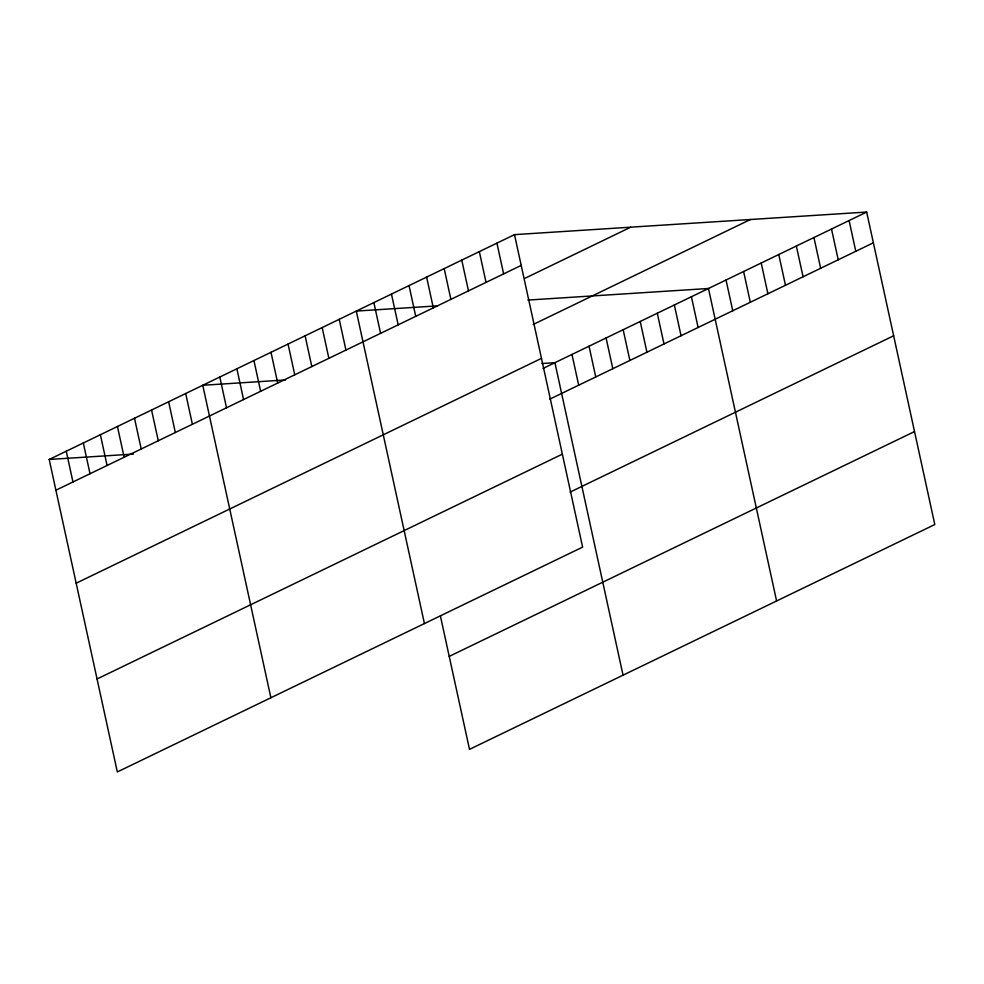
<?xml version="1.0" encoding="UTF-8"?>
<svg xmlns="http://www.w3.org/2000/svg" width="984" height="984" viewBox="0 0 984 984"><rect width="100%" height="100%" fill="white"/><g stroke="black" fill="none" stroke-linecap="round" stroke-linejoin="round"><path stroke-width="1.48" d="M514.497 234.635L582.626 547.116L117.33 771.948L49.2 459.466L514.497 234.635L866.67 212.052L934.8 524.534L469.503 749.365L440.414 615.984M55.904 490.216L521.2 265.397M525.247 278.152L630.719 227.181M533.193 324.486L750.448 219.506M76.174 583.192L541.471 358.361M543.106 368.397L866.67 212.052M549.81 399.147L873.374 242.802M97.059 678.972L562.356 454.153M570.08 492.123L893.644 335.778M449.233 656.389L914.53 431.558M437.646 305.864L356.294 311.079L424.424 623.561M527.891 300.071L708.468 288.497L776.597 600.978M285.557 379.959L202.753 385.273L270.883 697.754M541.84 363.526L554.914 362.69L623.044 675.172M49.2 459.466L133.455 454.067M849.094 220.551L855.797 251.301M831.517 229.038L838.22 259.788M813.94 237.538L820.644 268.288M796.351 246.025L803.067 276.787M778.774 254.524L785.478 285.274M761.198 263.011L767.901 293.773M743.621 271.51L750.325 302.26M726.044 279.997L732.748 310.76M691.408 296.738L698.111 327.488M674.347 304.978L681.051 335.741M657.287 313.232L663.991 343.982M640.227 321.473L646.931 352.223M623.167 329.714L629.871 360.464M606.095 337.955L612.811 368.705M589.035 346.196L595.75 376.958M571.975 354.449L578.678 385.199M496.92 243.134L503.623 273.884M479.343 251.633L486.047 282.383M461.767 260.12L468.47 290.87M444.19 268.62L450.893 299.37M426.613 277.107L433.317 307.857M409.036 285.606L415.74 316.356M391.46 294.093L398.163 324.843M373.871 302.592L380.587 333.342M339.234 319.32L345.938 350.083M322.174 327.574L328.877 358.324M305.114 335.815L311.817 366.565M288.054 344.056L294.757 374.806M270.994 352.297L277.697 383.059M253.933 360.55L260.637 391.3M236.873 368.791L243.577 399.541M219.813 377.032L226.517 407.782M185.693 393.514L192.397 424.276M168.633 401.767L175.337 432.517M151.561 410.008L158.276 440.758M134.5 418.249L141.216 448.999M117.44 426.49L124.144 457.252M100.38 434.731L107.084 465.493M83.32 442.984L90.024 473.734M66.26 451.226L72.964 481.976"/></g></svg>
